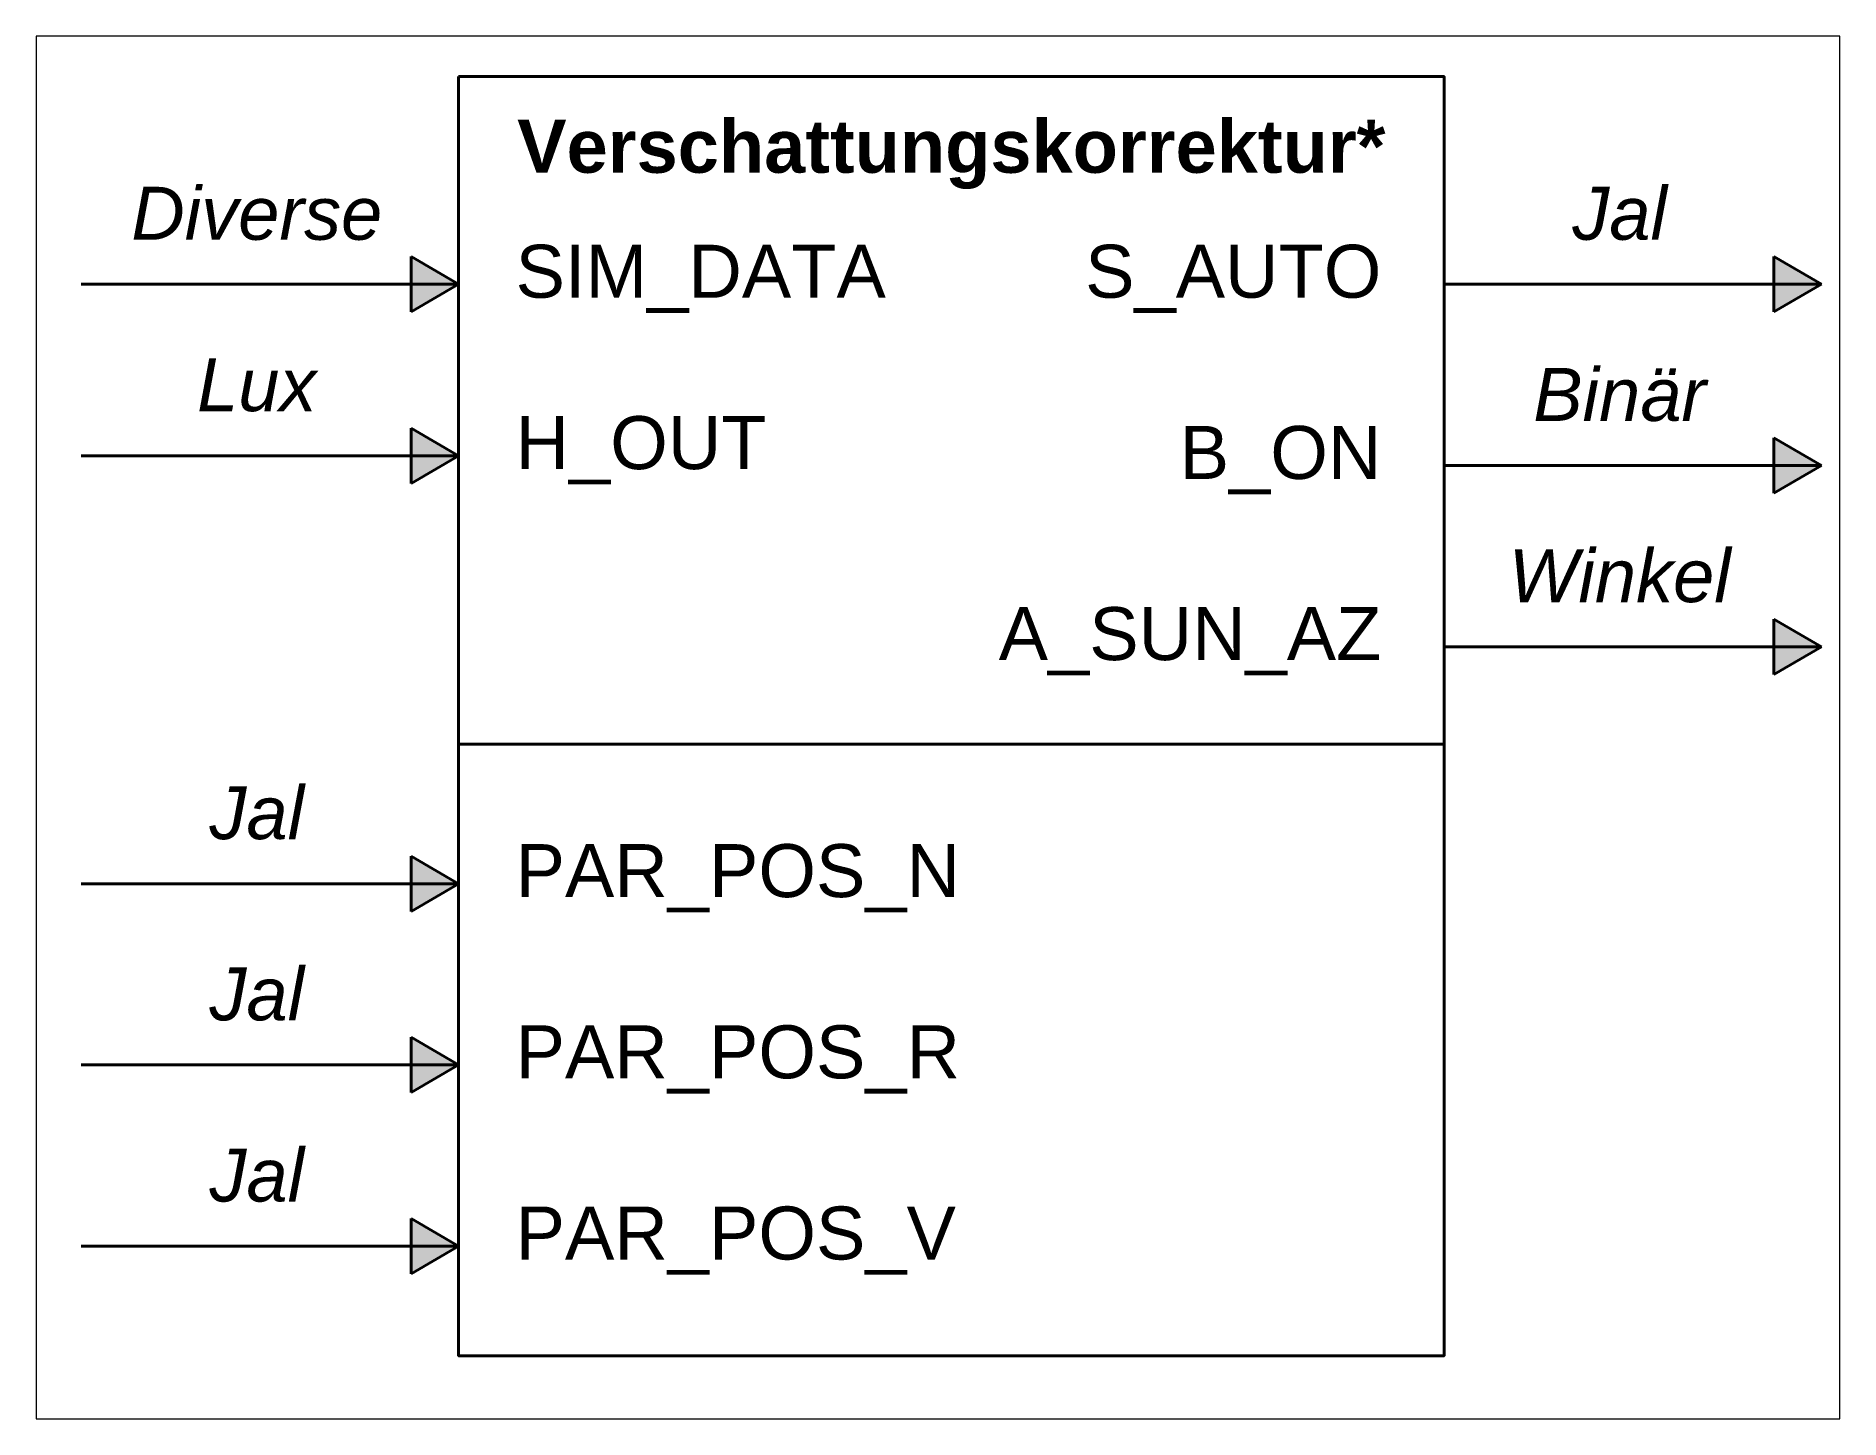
# Paper-space layout 'Funktionsblock' of a CAD drawing. Header units: millimetres. Extents: x 135.1 to 188.1, y 104.7 to 145.3.
# The model-space entities are those that its viewports show. They can reach past a viewport. Long polylines and large blocks are cut down to what shows.
import ezdxf

# ---------------------------------------------------------------- set-up
doc = ezdxf.new("R2010")
doc.units = ezdxf.units.MM
doc.layers.get('0').update_dxf_attribs({"lineweight": 30, "plot": 0})
doc.layers.add('Fenster', color=7, linetype='Continuous', lineweight=40)
doc.styles.get("Standard").update_dxf_attribs({"font": 'arial.ttf'})

msp = doc.modelspace()

# ---------------------------------------------------------------- hatches: boundary and pattern name
at = {"layer": 'Fenster'}
h = msp.add_hatch(color=256, dxfattribs=at)
h.dxf.hatch_style = 1
h.paths.add_polyline_path([(7892.288, 1033.465), (7892.288, 1009.962), (7932.693, 1009.962)])
h.paths.add_polyline_path([(7932.693, 1009.962), (7892.288, 1009.962), (7892.288, 986.458)])
h = msp.add_hatch(color=256, dxfattribs=at)
h.dxf.hatch_style = 1
h.paths.add_polyline_path([(9049.246, 1033.465), (9049.246, 1009.962), (9089.651, 1009.962)])
h.paths.add_polyline_path([(9089.651, 1009.962), (9049.246, 1009.962), (9049.246, 986.458)])
h = msp.add_hatch(color=256, dxfattribs=at)
h.dxf.hatch_style = 1
h.paths.add_polyline_path([(7892.288, 887.906), (7892.288, 864.402), (7932.693, 864.402)])
h.paths.add_polyline_path([(7932.693, 864.402), (7892.288, 864.402), (7892.288, 840.899)])
h = msp.add_hatch(color=256, dxfattribs=at)
h.dxf.hatch_style = 1
h.paths.add_polyline_path([(9049.246, 879.582), (9049.246, 856.079), (9089.651, 856.079)])
h.paths.add_polyline_path([(9089.651, 856.079), (9049.246, 856.079), (9049.246, 832.575)])
h = msp.add_hatch(color=256, dxfattribs=at)
h.dxf.hatch_style = 1
h.paths.add_polyline_path([(9049.246, 725.699), (9049.246, 702.195), (9089.651, 702.195)])
h.paths.add_polyline_path([(9089.651, 702.195), (9049.246, 702.195), (9049.246, 678.692)])
h = msp.add_hatch(color=256, dxfattribs=at)
h.dxf.hatch_style = 1
h.paths.add_polyline_path([(7892.288, 524.415), (7892.288, 500.911), (7932.693, 500.911)])
h.paths.add_polyline_path([(7932.693, 500.911), (7892.288, 500.911), (7892.288, 477.407)])
h = msp.add_hatch(color=256, dxfattribs=at)
h.dxf.hatch_style = 1
h.paths.add_polyline_path([(7892.288, 370.531), (7892.288, 347.028), (7932.693, 347.028)])
h.paths.add_polyline_path([(7932.693, 347.028), (7892.288, 347.028), (7892.288, 323.524)])
h = msp.add_hatch(color=256, dxfattribs=at)
h.dxf.hatch_style = 1
h.paths.add_polyline_path([(7892.288, 216.648), (7892.288, 193.145), (7932.693, 193.145)])
h.paths.add_polyline_path([(7932.693, 193.145), (7892.288, 193.145), (7892.288, 169.641)])

# ---------------------------------------------------------------- linework, layer by layer
for p, q in [((7932.693, 1009.962), (7892.288, 1033.465)), ((7892.288, 1033.465), (7892.288, 986.458)), ((9089.651, 1009.962), (9049.246, 1033.465)), ((9049.246, 1033.465), (9049.246, 986.458)), ((7612.256, 1009.962), (7932.693, 1009.962)), ((7932.693, 1009.962), (7892.288, 986.458)), ((8769.214, 1009.962), (9089.651, 1009.962)), ((9089.651, 1009.962), (9049.246, 986.458)), ((7932.693, 864.402), (7892.288, 887.906)), ((7892.288, 887.906), (7892.288, 840.899)), ((9089.651, 856.079), (9049.246, 879.582)), ((9049.246, 879.582), (9049.246, 832.575)), ((7612.256, 864.402), (7932.693, 864.402)), ((7932.693, 864.402), (7892.288, 840.899)), ((8769.214, 856.079), (9089.651, 856.079)), ((9089.651, 856.079), (9049.246, 832.575)), ((9089.651, 702.195), (9049.246, 725.699)), ((9049.246, 725.699), (9049.246, 678.692)), ((8769.214, 702.195), (9089.651, 702.195)), ((9089.651, 702.195), (9049.246, 678.692)), ((7932.693, 619.406), (8769.214, 619.406)), ((7932.693, 500.911), (7892.288, 524.415)), ((7892.288, 524.415), (7892.288, 477.407)), ((7612.256, 500.911), (7932.693, 500.911)), ((7932.693, 500.911), (7892.288, 477.407)), ((7932.693, 347.028), (7892.288, 370.531)), ((7892.288, 370.531), (7892.288, 323.524)), ((7612.256, 347.028), (7932.693, 347.028)), ((7932.693, 347.028), (7892.288, 323.524)), ((7932.693, 193.145), (7892.288, 216.648)), ((7892.288, 216.648), (7892.288, 169.641)), ((7612.256, 193.145), (7932.693, 193.145)), ((7932.693, 193.145), (7892.288, 169.641))]:
    msp.add_line(p, q, dxfattribs=at)
msp.add_lwpolyline([(7932.693, 1186.36), (8769.214, 1186.36), (8769.214, 100), (7932.693, 100)], close=True, dxfattribs=at)

# ---------------------------------------------------------------- texts
at = {"layer": 'Fenster', "color": 0, "char_height": 45, "width": 89.73704}
for s, insert, attachment_point in [('{\\fArial|b1|i0|c0|p34;Verschattungskorrektur*}', (8350.953, 1090.832), 8), ('{\\fArial|b0|i1|c0|p34;Diverse}', (7761.354, 1047.142), 8), ('{\\fArial|b0|i1|c0|p34;Jal}', (8918.312, 1047.142), 8), ('SIM_DATA', (7981.049, 985.56), 7), ('S_AUTO', (8716.032, 985.56), 9), ('{\\fArial|b0|i1|c0|p34;Lux}', (7761.354, 901.582), 8), ('{\\fArial|b0|i1|c0|p34;Binär}', (8918.312, 893.258), 8), ('H_OUT', (7981.049, 840), 7), ('B_ON', (8716.032, 831.676), 9), ('{\\fArial|b0|i1|c0|p34;Winkel}', (8918.312, 739.375), 8), ('A_SUN_AZ', (8716.032, 677.793), 9), ('{\\fArial|b0|i1|c0|p34;Jal}', (7761.354, 538.091), 8), ('PAR_POS_N', (7981.049, 476.509), 7), ('{\\fArial|b0|i1|c0|p34;Jal}', (7761.354, 384.208), 8), ('PAR_POS_R', (7981.049, 322.626), 7), ('{\\fArial|b0|i1|c0|p34;Jal}', (7761.354, 230.324), 8), ('PAR_POS_V', (7981.049, 168.742), 7)]:
    msp.add_mtext(s, dxfattribs=dict(at, insert=insert, attachment_point=attachment_point))

psp = doc.layouts.new('Funktionsblock')

# ---------------------------------------------------------------- viewports
at = {"layer": '0'}
psp.add_viewport(center=(161.585, 125.022), size=(52.932, 40.59666), view_center_point=(8339.651, 633.57), view_height=1174.45126, dxfattribs=at)

doc.saveas('drawing.dxf')
